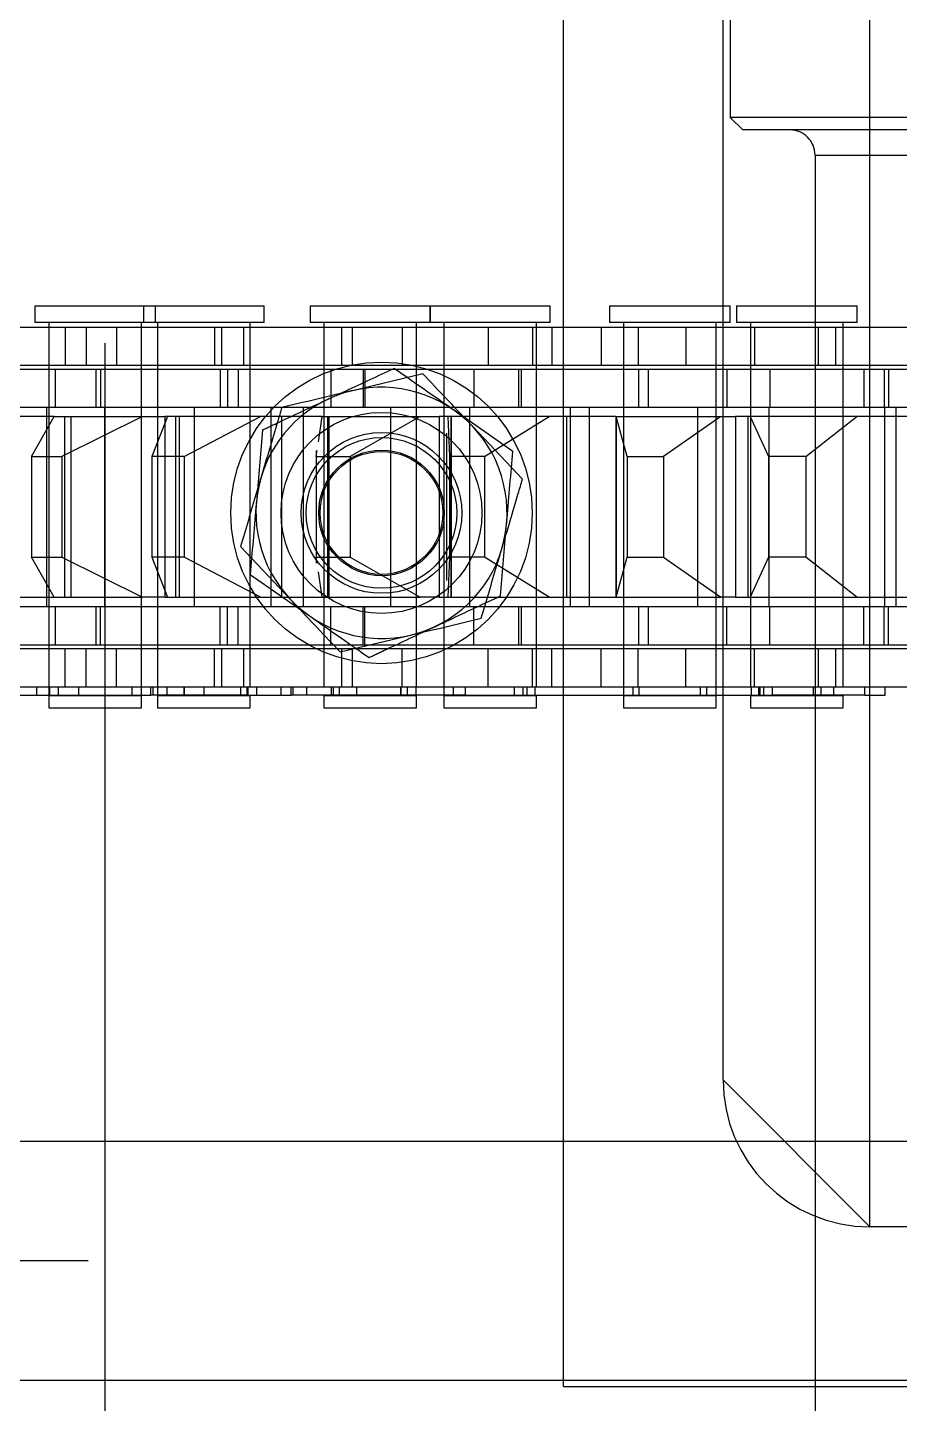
# Model space of a CAD drawing. Header units: metres. Extents: x 0 to 21025, y 0 to 14850.
# Drawn here: x 2039.7 to 2074.4, y 9045.7 to 9100.5 of the extents above; entities that cross this region are included whole.
import ezdxf

# ---------------------------------------------------------------- set-up
doc = ezdxf.new("R2010")
doc.units = ezdxf.units.M
doc.header["$LTSCALE"] = 25
doc.linetypes.add('HIDDEN2', pattern=[4.7625, 3.175, -1.5875])
doc.layers.add('SL4', color=4, linetype='Continuous')
doc.layers.add('ST1', color=7, linetype='HIDDEN2')

msp = doc.modelspace()

# ---------------------------------------------------------------- linework, layer by layer
at = {"layer": 'SL4'}
for p, q in [((2055.449, 9086.677), (2052.641, 9086.007)), ((2059.417, 9082.484), (2057.433, 9084.58)), ((2048.186, 9079.804), (2050.17, 9077.707)), ((2052.154, 9075.61), (2054.962, 9076.28)), ((1930.562, 9056.144), (2085.802, 9056.144)), ((2875.564, 9046.619), (1925.562, 9046.619))]:
    msp.add_line(p, q, dxfattribs=at)
for start, end in [(103.421, 163.421), (43.421, 103.421), (343.421, 43.421), (163.421, 223.421), (283.421, 343.421), (223.421, 283.421)]:
    msp.add_arc((2053.802, 9081.144), 5, start, end, dxfattribs=at)
for points, knots in [([(2057.433, 9084.58), (2057.386, 9084.63), (2056.716, 9085.338), (2056.06, 9086.032), (2055.449, 9086.677)], [0, 0, 0, 0, 0.070201, 1, 1, 1, 1]), ([(2052.641, 9086.007), (2052.575, 9085.991), (2051.626, 9085.765), (2050.697, 9085.543), (2049.833, 9085.337)], [0, 0, 0, 0, 0.070201, 1, 1, 1, 1]), ([(2049.833, 9085.337), (2049.777, 9085.147), (2049.508, 9084.246), (2049.23, 9083.309), (2049.01, 9082.57)], [0, 0, 0, 0, 0.211001, 1, 1, 1, 1]), ([(2049.01, 9082.57), (2048.945, 9082.353), (2048.666, 9081.417), (2048.395, 9080.504), (2048.186, 9079.804)], [0, 0, 0, 0, 0.231849, 1, 1, 1, 1]), ([(2058.594, 9079.717), (2058.814, 9080.456), (2059.093, 9081.393), (2059.361, 9082.294), (2059.417, 9082.484)], [0, 0, 0, 0, 0.788999, 1, 1, 1, 1]), ([(2057.77, 9076.95), (2057.979, 9077.651), (2058.25, 9078.564), (2058.529, 9079.5), (2058.594, 9079.717)], [0, 0, 0, 0, 0.768151, 1, 1, 1, 1]), ([(2050.17, 9077.707), (2050.217, 9077.657), (2050.887, 9076.949), (2051.544, 9076.255), (2052.154, 9075.61)], [0, 0, 0, 0, 0.070201, 1, 1, 1, 1]), ([(2054.962, 9076.28), (2055.029, 9076.296), (2055.977, 9076.522), (2056.906, 9076.744), (2057.77, 9076.95)], [0, 0, 0, 0, 0.070201, 1, 1, 1, 1])]:
    msp.add_open_spline(points, degree=3, knots=knots, dxfattribs=at)
at = {"layer": 'ST1'}
for p, q in [((2061.052, 9046.384), (2061.052, 9336.384)), ((2073.252, 9052.734), (2073.252, 9330.034)), ((2067.402, 9058.584), (2067.402, 9324.184)), ((2067.689, 9285.884), (2067.689, 9096.884)), ((2042.802, 9008.519), (2042.802, 9153.134)), ((2099.439, 9096.884), (2067.689, 9096.884)), ((2067.689, 9096.884), (2068.189, 9096.384)), ((2098.939, 9096.384), (2068.189, 9096.384)), ((2071.064, 9095.384), (2071.064, 9003.819)), ((2071.067, 9095.384), (2096.038, 9095.384)), ((2040.001, 9089.384), (2040.58, 9089.384)), ((2040.001, 9089.384), (2040.001, 9088.725)), ((2040.58, 9089.384), (2044.331, 9089.384)), ((2044.331, 9089.384), (2048.658, 9089.384)), ((2044.331, 9089.384), (2044.331, 9088.725)), ((2044.798, 9088.725), (2044.798, 9089.384)), ((2048.658, 9089.384), (2049.128, 9089.384)), ((2049.128, 9088.725), (2049.128, 9089.384)), ((2050.956, 9089.384), (2055.727, 9089.384)), ((2050.956, 9089.384), (2050.956, 9088.725)), ((2055.727, 9089.384), (2060.433, 9089.384)), ((2055.727, 9089.384), (2055.727, 9088.725)), ((2055.753, 9088.725), (2055.753, 9089.384)), ((2060.433, 9089.384), (2060.524, 9089.384)), ((2060.524, 9088.725), (2060.524, 9089.384)), ((2062.883, 9089.384), (2067.68, 9089.384)), ((2062.883, 9089.384), (2062.883, 9088.725)), ((2067.68, 9088.725), (2067.68, 9089.384)), ((2067.941, 9089.384), (2072.647, 9089.384)), ((2067.941, 9089.384), (2067.941, 9088.725)), ((2072.647, 9089.384), (2072.738, 9089.384)), ((2072.738, 9088.725), (2072.738, 9089.384)), ((2040.58, 9088.725), (2040.001, 9088.725)), ((2040.554, 9088.725), (2040.554, 9074.227)), ((2044.331, 9088.725), (2040.58, 9088.725)), ((2044.244, 9074.227), (2044.244, 9088.725)), ((2048.658, 9088.725), (2044.331, 9088.725)), ((2044.885, 9088.725), (2044.885, 9074.227)), ((2048.575, 9074.227), (2048.575, 9088.725)), ((2049.128, 9088.725), (2048.658, 9088.725)), ((2051.102, 9088.725), (2050.956, 9088.725)), ((2055.727, 9088.725), (2051.102, 9088.725)), ((2051.51, 9088.725), (2051.51, 9074.227)), ((2055.2, 9074.227), (2055.2, 9088.725)), ((2060.524, 9088.725), (2055.727, 9088.725)), ((2056.281, 9088.725), (2056.281, 9074.227)), ((2059.971, 9074.227), (2059.971, 9088.725)), ((2063.029, 9088.725), (2062.883, 9088.725)), ((2067.68, 9088.725), (2063.029, 9088.725)), ((2063.436, 9088.725), (2063.436, 9074.227)), ((2067.126, 9074.227), (2067.126, 9088.725)), ((2072.738, 9088.725), (2067.941, 9088.725)), ((2068.495, 9088.725), (2068.495, 9074.227)), ((2072.185, 9074.227), (2072.185, 9088.725)), ((2036.1, 9088.541), (2041.206, 9088.541)), ((2040.554, 9088.541), (2040.554, 9087.021)), ((2041.206, 9088.541), (2041.206, 9087.021)), ((2041.206, 9088.541), (2052.206, 9088.541)), ((2042.04, 9088.541), (2042.04, 9087.021)), ((2043.247, 9088.541), (2043.247, 9087.021)), ((2044.244, 9087.021), (2044.244, 9088.541)), ((2044.885, 9088.541), (2044.885, 9087.021)), ((2047.147, 9088.541), (2047.147, 9087.021)), ((2047.435, 9088.541), (2047.435, 9087.021)), ((2048.319, 9087.021), (2048.319, 9088.541)), ((2048.575, 9087.021), (2048.575, 9088.541)), ((2051.51, 9088.541), (2051.51, 9087.021)), ((2052.206, 9088.541), (2059.81, 9088.541)), ((2052.206, 9088.541), (2052.206, 9087.021)), ((2052.65, 9087.021), (2052.65, 9088.541)), ((2054.619, 9088.541), (2054.619, 9087.021)), ((2055.2, 9087.021), (2055.2, 9088.541)), ((2056.281, 9088.541), (2056.281, 9087.021)), ((2058.053, 9088.541), (2058.053, 9087.021)), ((2059.81, 9088.541), (2059.81, 9087.021)), ((2059.81, 9088.541), (2065.917, 9088.541)), ((2059.971, 9087.021), (2059.971, 9088.541)), ((2060.583, 9088.541), (2060.583, 9087.021)), ((2062.548, 9088.541), (2062.548, 9087.021)), ((2063.436, 9088.541), (2063.436, 9087.021)), ((2064.017, 9088.541), (2064.017, 9087.021)), ((2065.917, 9088.541), (2065.917, 9087.021)), ((2065.917, 9088.541), (2076.26, 9088.541)), ((2067.126, 9087.021), (2067.126, 9088.541)), ((2068.495, 9088.541), (2068.495, 9087.021)), ((2068.655, 9088.541), (2068.655, 9087.021)), ((2071.201, 9087.021), (2071.201, 9088.541)), ((2071.875, 9088.541), (2071.875, 9087.021)), ((2072.185, 9087.021), (2072.185, 9088.541)), ((2036.1, 9087.021), (2041.206, 9087.021)), ((2041.206, 9087.021), (2052.206, 9087.021)), ((2052.206, 9087.021), (2059.81, 9087.021)), ((2059.81, 9087.021), (2065.917, 9087.021)), ((2065.917, 9087.021), (2076.26, 9087.021)), ((2030.702, 9086.869), (2040.808, 9086.869)), ((2040.554, 9086.869), (2040.554, 9085.349)), ((2040.81, 9086.869), (2047.374, 9086.869)), ((2040.81, 9086.869), (2040.81, 9085.349)), ((2042.437, 9085.349), (2042.437, 9086.869)), ((2042.611, 9086.869), (2042.611, 9085.349)), ((2044.244, 9085.349), (2044.244, 9086.869)), ((2044.885, 9086.869), (2044.885, 9085.349)), ((2047.374, 9086.869), (2047.374, 9085.349)), ((2047.374, 9086.869), (2053.072, 9086.869)), ((2047.665, 9086.869), (2047.665, 9085.349)), ((2048.089, 9086.869), (2048.089, 9085.349)), ((2048.575, 9085.349), (2048.575, 9086.869)), ((2051.51, 9086.869), (2051.51, 9085.349)), ((2051.784, 9086.869), (2051.784, 9085.349)), ((2053.072, 9086.869), (2053.072, 9085.349)), ((2053.072, 9086.869), (2064.046, 9086.869)), ((2053.143, 9086.869), (2053.143, 9085.349)), ((2055.2, 9085.349), (2055.2, 9086.869)), ((2056.281, 9086.869), (2056.281, 9085.349)), ((2057.482, 9086.869), (2057.482, 9085.349)), ((2059.275, 9085.349), (2059.275, 9086.869)), ((2059.361, 9086.869), (2059.361, 9085.349)), ((2059.971, 9085.349), (2059.971, 9086.869)), ((2063.436, 9086.869), (2063.436, 9085.349)), ((2064.046, 9086.869), (2064.42, 9086.869)), ((2064.046, 9085.349), (2064.046, 9086.869)), ((2064.42, 9086.869), (2073.011, 9086.869)), ((2064.42, 9086.869), (2064.42, 9085.349)), ((2067.126, 9085.349), (2067.126, 9086.869)), ((2067.558, 9086.869), (2067.558, 9085.349)), ((2068.495, 9086.869), (2068.495, 9085.349)), ((2069.261, 9086.869), (2069.261, 9085.349)), ((2072.185, 9085.349), (2072.185, 9086.869)), ((2073.011, 9086.869), (2073.011, 9085.349)), ((2073.011, 9086.869), (2079.33, 9086.869)), ((2073.815, 9086.869), (2073.815, 9085.349)), ((2073.989, 9086.869), (2073.989, 9085.349)), ((2030.702, 9085.349), (2040.808, 9085.349)), ((2040.477, 9077.419), (2040.477, 9085.349)), ((2040.554, 9085.349), (2040.554, 9077.419)), ((2040.81, 9085.349), (2047.374, 9085.349)), ((2042.77, 9085.349), (2042.77, 9077.419)), ((2044.244, 9077.419), (2044.244, 9085.349)), ((2044.885, 9085.349), (2044.885, 9077.419)), ((2046.359, 9077.419), (2046.359, 9085.349)), ((2047.374, 9085.349), (2053.072, 9085.349)), ((2048.575, 9077.419), (2048.575, 9085.349)), ((2049.395, 9085.349), (2049.395, 9077.419)), ((2050.69, 9077.419), (2050.69, 9085.349)), ((2051.51, 9085.349), (2051.51, 9077.419)), ((2053.072, 9085.349), (2064.046, 9085.349)), ((2054.166, 9085.349), (2054.166, 9077.419)), ((2055.2, 9077.419), (2055.2, 9085.349)), ((2056.281, 9085.349), (2056.281, 9077.419)), ((2057.315, 9077.419), (2057.315, 9085.349)), ((2059.971, 9077.419), (2059.971, 9085.349)), ((2061.321, 9085.349), (2061.321, 9077.419)), ((2062.086, 9077.419), (2062.086, 9085.349)), ((2063.436, 9085.349), (2063.436, 9077.419)), ((2064.046, 9085.349), (2064.42, 9085.349)), ((2064.42, 9085.349), (2073.011, 9085.349)), ((2066.38, 9085.349), (2066.38, 9077.419)), ((2067.126, 9077.419), (2067.126, 9085.349)), ((2068.495, 9085.349), (2068.495, 9077.419)), ((2069.241, 9077.419), (2069.241, 9085.349)), ((2072.185, 9077.419), (2072.185, 9085.349)), ((2073.011, 9085.349), (2079.33, 9085.349)), ((2073.835, 9085.349), (2073.835, 9077.419)), ((2074.3, 9077.419), (2074.3, 9085.349)), ((2040.774, 9084.984), (2035.497, 9084.984)), ((2039.861, 9083.384), (2040.774, 9084.984)), ((2040.774, 9084.984), (2044.283, 9084.984)), ((2044.283, 9084.984), (2041.079, 9083.384)), ((2041.184, 9084.984), (2041.184, 9077.784)), ((2041.443, 9077.784), (2041.443, 9084.984)), ((2044.283, 9084.984), (2045.18, 9084.984)), ((2045.282, 9084.984), (2044.661, 9083.384)), ((2045.18, 9084.984), (2045.18, 9077.784)), ((2051.443, 9084.984), (2045.18, 9084.984)), ((2045.605, 9084.984), (2045.605, 9077.784)), ((2045.765, 9077.784), (2045.765, 9084.984)), ((2045.944, 9083.384), (2048.978, 9084.984)), ((2049.814, 9084.984), (2049.814, 9077.784)), ((2051.292, 9083.975), (2051.443, 9084.984)), ((2051.443, 9084.984), (2055.346, 9084.984)), ((2051.653, 9084.984), (2051.653, 9077.784)), ((2051.719, 9077.784), (2051.719, 9084.984)), ((2055.346, 9084.984), (2052.559, 9083.384)), ((2055.346, 9084.984), (2056.098, 9084.984)), ((2056.098, 9084.984), (2056.098, 9077.784)), ((2063.138, 9084.984), (2056.098, 9084.984)), ((2056.446, 9084.984), (2056.505, 9083.384)), ((2056.566, 9084.984), (2056.566, 9077.784)), ((2056.587, 9077.784), (2056.587, 9084.984)), ((2059.031, 9083.59), (2056.665, 9085.243)), ((2057.906, 9083.384), (2060.482, 9084.984)), ((2061.162, 9084.984), (2061.162, 9077.784)), ((2063.138, 9084.984), (2063.145, 9084.984)), ((2063.138, 9084.984), (2063.138, 9077.784)), ((2063.587, 9083.384), (2063.145, 9084.984)), ((2063.145, 9084.984), (2067.316, 9084.984)), ((2063.147, 9084.984), (2063.147, 9077.784)), ((2067.316, 9084.984), (2065.035, 9083.384)), ((2067.316, 9084.984), (2067.898, 9084.984)), ((2067.898, 9084.984), (2067.898, 9077.784)), ((2075.299, 9084.984), (2067.898, 9084.984)), ((2068.394, 9084.984), (2068.394, 9077.784)), ((2068.482, 9084.984), (2069.218, 9083.384)), ((2070.693, 9083.384), (2072.729, 9084.984)), ((2071.064, 9084.984), (2071.064, 9077.784)), ((2073.23, 9084.984), (2073.23, 9077.784)), ((2049.068, 9084.45), (2048.82, 9081.574)), ((2056.386, 9084.319), (2056.386, 9078.448)), ((2039.861, 9083.384), (2039.861, 9079.384)), ((2039.861, 9083.384), (2041.079, 9083.384)), ((2041.079, 9083.384), (2041.079, 9079.384)), ((2044.661, 9083.384), (2044.661, 9079.384)), ((2045.944, 9083.384), (2044.661, 9083.384)), ((2045.944, 9083.384), (2045.944, 9079.384)), ((2051.196, 9083.629), (2051.196, 9079.138)), ((2051.204, 9083.384), (2051.241, 9083.629)), ((2051.204, 9083.384), (2052.559, 9083.384)), ((2051.204, 9083.384), (2051.204, 9079.384)), ((2052.559, 9083.384), (2052.559, 9079.384)), ((2056.505, 9083.384), (2056.505, 9079.384)), ((2057.906, 9083.384), (2056.505, 9083.384)), ((2057.906, 9083.384), (2057.906, 9079.384)), ((2063.587, 9083.384), (2065.035, 9083.384)), ((2063.587, 9083.384), (2063.587, 9079.384)), ((2065.035, 9083.384), (2065.035, 9079.384)), ((2070.693, 9083.384), (2069.218, 9083.384)), ((2069.218, 9083.384), (2069.218, 9079.384)), ((2070.693, 9083.384), (2070.693, 9079.384)), ((2058.535, 9077.838), (2058.783, 9080.714)), ((2039.861, 9079.384), (2041.079, 9079.384)), ((2040.774, 9077.784), (2039.861, 9079.384)), ((2041.079, 9079.384), (2044.283, 9077.784)), ((2044.661, 9079.384), (2045.282, 9077.784)), ((2045.944, 9079.384), (2044.661, 9079.384)), ((2048.978, 9077.784), (2045.944, 9079.384)), ((2051.241, 9079.138), (2051.204, 9079.384)), ((2051.204, 9079.384), (2052.559, 9079.384)), ((2052.559, 9079.384), (2055.346, 9077.784)), ((2056.505, 9079.384), (2056.446, 9077.784)), ((2057.906, 9079.384), (2056.505, 9079.384)), ((2060.482, 9077.784), (2057.906, 9079.384)), ((2063.145, 9077.784), (2063.587, 9079.384)), ((2063.587, 9079.384), (2065.035, 9079.384)), ((2065.035, 9079.384), (2067.316, 9077.784)), ((2069.218, 9079.384), (2068.482, 9077.784)), ((2070.693, 9079.384), (2069.218, 9079.384)), ((2072.729, 9077.784), (2070.693, 9079.384)), ((2051.443, 9077.784), (2051.292, 9078.792)), ((2048.572, 9078.698), (2050.939, 9077.044)), ((2035.497, 9077.784), (2040.774, 9077.784)), ((2040.774, 9077.784), (2044.283, 9077.784)), ((2045.18, 9077.784), (2044.283, 9077.784)), ((2045.18, 9077.784), (2051.443, 9077.784)), ((2051.443, 9077.784), (2055.346, 9077.784)), ((2056.098, 9077.784), (2055.346, 9077.784)), ((2056.098, 9077.784), (2063.138, 9077.784)), ((2063.145, 9077.784), (2063.138, 9077.784)), ((2063.145, 9077.784), (2067.316, 9077.784)), ((2067.898, 9077.784), (2067.316, 9077.784)), ((2067.898, 9077.784), (2075.299, 9077.784)), ((2030.702, 9077.419), (2040.81, 9077.419)), ((2040.554, 9077.419), (2040.554, 9075.899)), ((2040.81, 9077.419), (2047.374, 9077.419)), ((2040.81, 9077.419), (2040.81, 9075.899)), ((2042.437, 9075.899), (2042.437, 9077.419)), ((2042.611, 9075.899), (2042.611, 9077.419)), ((2044.244, 9075.899), (2044.244, 9077.419)), ((2044.885, 9077.419), (2044.885, 9075.899)), ((2047.374, 9075.899), (2047.374, 9077.419)), ((2047.374, 9077.419), (2053.072, 9077.419)), ((2047.665, 9075.899), (2047.665, 9077.419)), ((2048.089, 9075.899), (2048.089, 9077.419)), ((2048.575, 9075.899), (2048.575, 9077.419)), ((2051.51, 9077.419), (2051.51, 9075.899)), ((2051.784, 9075.899), (2051.784, 9077.419)), ((2053.072, 9075.899), (2053.072, 9077.419)), ((2053.072, 9077.419), (2064.046, 9077.419)), ((2053.143, 9075.899), (2053.143, 9077.419)), ((2055.2, 9075.899), (2055.2, 9077.419)), ((2056.281, 9077.419), (2056.281, 9075.899)), ((2057.482, 9075.899), (2057.482, 9077.419)), ((2059.275, 9075.899), (2059.275, 9077.419)), ((2059.361, 9077.419), (2059.361, 9075.899)), ((2059.971, 9075.899), (2059.971, 9077.419)), ((2063.436, 9077.419), (2063.436, 9075.899)), ((2064.046, 9077.419), (2064.42, 9077.419)), ((2064.046, 9075.899), (2064.046, 9077.419)), ((2064.42, 9077.419), (2073.011, 9077.419)), ((2064.42, 9077.419), (2064.42, 9075.899)), ((2067.126, 9075.899), (2067.126, 9077.419)), ((2067.558, 9075.899), (2067.558, 9077.419)), ((2068.495, 9077.419), (2068.495, 9075.899)), ((2069.261, 9075.899), (2069.261, 9077.419)), ((2072.185, 9075.899), (2072.185, 9077.419)), ((2073.011, 9075.899), (2073.011, 9077.419)), ((2073.011, 9077.419), (2079.33, 9077.419)), ((2073.815, 9075.899), (2073.815, 9077.419)), ((2073.989, 9075.899), (2073.989, 9077.419)), ((2030.702, 9075.899), (2040.808, 9075.899)), ((2036.1, 9075.747), (2041.206, 9075.747)), ((2040.554, 9075.747), (2040.554, 9073.894)), ((2040.81, 9075.899), (2047.374, 9075.899)), ((2041.206, 9074.227), (2041.206, 9075.747)), ((2041.206, 9075.747), (2052.206, 9075.747)), ((2042.04, 9074.227), (2042.04, 9075.747)), ((2043.247, 9074.227), (2043.247, 9075.747)), ((2044.244, 9073.894), (2044.244, 9075.747)), ((2044.885, 9075.747), (2044.885, 9073.894)), ((2047.147, 9074.227), (2047.147, 9075.747)), ((2047.374, 9075.899), (2053.072, 9075.899)), ((2047.435, 9075.747), (2047.435, 9074.227)), ((2048.319, 9074.227), (2048.319, 9075.747)), ((2048.575, 9074.227), (2048.575, 9075.747)), ((2051.51, 9075.747), (2051.51, 9074.227)), ((2052.206, 9075.747), (2059.81, 9075.747)), ((2052.206, 9075.747), (2052.206, 9074.227)), ((2052.65, 9074.227), (2052.65, 9075.747)), ((2053.072, 9075.899), (2064.046, 9075.899)), ((2054.619, 9074.227), (2054.619, 9075.747)), ((2055.2, 9074.227), (2055.2, 9075.747)), ((2056.281, 9075.747), (2056.281, 9073.894)), ((2058.053, 9074.227), (2058.053, 9075.747)), ((2059.81, 9074.227), (2059.81, 9075.747)), ((2059.81, 9075.747), (2065.917, 9075.747)), ((2059.971, 9074.227), (2059.971, 9075.747)), ((2060.583, 9074.227), (2060.583, 9075.747)), ((2062.548, 9074.227), (2062.548, 9075.747)), ((2063.436, 9075.747), (2063.436, 9074.227)), ((2064.017, 9074.227), (2064.017, 9075.747)), ((2064.046, 9075.899), (2064.42, 9075.899)), ((2064.42, 9075.899), (2073.011, 9075.899)), ((2065.917, 9074.227), (2065.917, 9075.747)), ((2065.917, 9075.747), (2076.26, 9075.747)), ((2067.126, 9073.894), (2067.126, 9075.747)), ((2068.495, 9075.747), (2068.495, 9074.227)), ((2068.655, 9074.227), (2068.655, 9075.747)), ((2071.201, 9074.227), (2071.201, 9075.747)), ((2071.875, 9075.747), (2071.875, 9074.227)), ((2072.185, 9074.227), (2072.185, 9075.747)), ((2073.011, 9075.899), (2079.33, 9075.899)), ((2034.406, 9073.894), (2044.618, 9073.894)), ((2036.1, 9074.227), (2041.206, 9074.227)), ((2040.084, 9073.894), (2040.084, 9074.227)), ((2044.244, 9073.858), (2040.554, 9073.858)), ((2040.554, 9073.858), (2040.554, 9073.384)), ((2040.595, 9073.894), (2040.595, 9074.227)), ((2040.923, 9074.227), (2040.923, 9073.858)), ((2041.206, 9074.227), (2052.206, 9074.227)), ((2041.748, 9073.894), (2041.748, 9074.227)), ((2043.875, 9073.858), (2043.875, 9074.227)), ((2044.244, 9073.384), (2044.244, 9073.858)), ((2044.618, 9073.894), (2044.618, 9074.227)), ((2048.45, 9073.894), (2044.618, 9073.894)), ((2044.714, 9073.894), (2044.714, 9074.227)), ((2048.575, 9073.858), (2044.885, 9073.858)), ((2044.885, 9073.858), (2044.885, 9073.384)), ((2044.902, 9073.894), (2044.902, 9074.227)), ((2045.254, 9074.227), (2045.254, 9073.858)), ((2045.951, 9073.894), (2045.951, 9074.227)), ((2045.954, 9073.894), (2045.954, 9074.227)), ((2046.742, 9073.894), (2046.742, 9074.227)), ((2048.206, 9073.858), (2048.206, 9074.227)), ((2048.45, 9073.894), (2048.45, 9074.227)), ((2048.497, 9073.894), (2048.45, 9073.894)), ((2048.497, 9073.894), (2048.497, 9074.227)), ((2048.497, 9073.894), (2050.205, 9073.894)), ((2048.575, 9073.384), (2048.575, 9073.858)), ((2048.841, 9073.894), (2048.841, 9074.227)), ((2049.813, 9073.894), (2049.813, 9074.227)), ((2050.205, 9073.894), (2050.205, 9074.227)), ((2050.282, 9073.894), (2050.205, 9073.894)), ((2050.282, 9073.894), (2050.282, 9074.227)), ((2050.828, 9073.894), (2050.282, 9073.894)), ((2050.828, 9073.894), (2050.828, 9074.227)), ((2054.575, 9073.894), (2050.828, 9073.894)), ((2055.2, 9073.858), (2051.51, 9073.858)), ((2051.51, 9073.858), (2051.51, 9073.384)), ((2051.808, 9073.894), (2051.808, 9074.227)), ((2051.879, 9074.227), (2051.879, 9073.858)), ((2052.134, 9073.894), (2052.134, 9074.227)), ((2052.206, 9074.227), (2059.81, 9074.227)), ((2052.822, 9073.894), (2052.822, 9074.227)), ((2054.571, 9073.894), (2054.571, 9074.227)), ((2054.574, 9074.227), (2054.574, 9073.894)), ((2057.153, 9073.894), (2054.574, 9073.894)), ((2054.575, 9073.894), (2054.575, 9074.227)), ((2054.831, 9073.858), (2054.831, 9074.227)), ((2055.179, 9073.894), (2055.179, 9074.227)), ((2055.2, 9073.384), (2055.2, 9073.858)), ((2059.971, 9073.858), (2056.281, 9073.858)), ((2056.281, 9073.858), (2056.281, 9073.384)), ((2056.65, 9074.227), (2056.65, 9073.858)), ((2057.153, 9073.894), (2057.153, 9074.227)), ((2057.153, 9073.894), (2069.367, 9073.894)), ((2059.099, 9073.894), (2059.099, 9074.227)), ((2059.441, 9073.894), (2059.441, 9074.227)), ((2059.602, 9073.858), (2059.602, 9074.227)), ((2059.81, 9074.227), (2065.917, 9074.227)), ((2059.925, 9073.894), (2059.925, 9074.227)), ((2059.971, 9073.384), (2059.971, 9073.858)), ((2067.126, 9073.858), (2063.436, 9073.858)), ((2063.436, 9073.858), (2063.436, 9073.384)), ((2063.457, 9073.894), (2063.457, 9074.227)), ((2063.805, 9074.227), (2063.805, 9073.858)), ((2064.061, 9073.894), (2064.061, 9074.227)), ((2064.065, 9073.894), (2064.065, 9074.227)), ((2065.917, 9074.227), (2076.26, 9074.227)), ((2066.502, 9073.894), (2066.502, 9074.227)), ((2066.757, 9073.858), (2066.757, 9074.227)), ((2067.126, 9073.384), (2067.126, 9073.858)), ((2072.185, 9073.858), (2068.495, 9073.858)), ((2068.495, 9073.858), (2068.495, 9073.384)), ((2068.54, 9073.894), (2068.54, 9074.227)), ((2068.833, 9073.894), (2068.833, 9074.227)), ((2068.864, 9074.227), (2068.864, 9073.858)), ((2069.025, 9073.894), (2069.025, 9074.227)), ((2069.367, 9073.894), (2069.367, 9074.227)), ((2073.043, 9073.894), (2069.367, 9073.894)), ((2071, 9073.894), (2071, 9074.227)), ((2071.313, 9073.894), (2071.313, 9074.227)), ((2071.809, 9073.894), (2071.809, 9074.227)), ((2071.816, 9073.858), (2071.816, 9074.227)), ((2072.185, 9073.384), (2072.185, 9073.858)), ((2073.043, 9073.894), (2073.043, 9074.227)), ((2073.043, 9073.894), (2073.852, 9073.894)), ((2073.852, 9073.894), (2073.852, 9074.227)), ((2040.554, 9073.384), (2041, 9073.384)), ((2041, 9073.384), (2044.244, 9073.384)), ((2044.885, 9073.384), (2048.213, 9073.384)), ((2048.213, 9073.384), (2048.575, 9073.384)), ((2051.51, 9073.384), (2055.2, 9073.384)), ((2056.281, 9073.384), (2059.9, 9073.384)), ((2059.9, 9073.384), (2059.971, 9073.384)), ((2063.436, 9073.384), (2067.126, 9073.384)), ((2068.495, 9073.384), (2072.114, 9073.384)), ((2072.114, 9073.384), (2072.185, 9073.384)), ((2067.402, 9058.584), (2073.252, 9052.734)), ((2118.702, 9052.734), (2073.252, 9052.734)), ((2875.564, 9051.381), (1875.564, 9051.381)), ((2061.052, 9046.384), (2124.552, 9046.384))]:
    msp.add_line(p, q, dxfattribs=at)
for radius in [6, 4, 3.2, 3, 2.5, 2.445]:
    msp.add_circle((2053.802, 9081.144), radius, dxfattribs=at)
for centre, radius, start, end in [((2070.064, 9095.384), 1, 0, 90), ((2073.252, 9058.584), 5.85, 180, 270)]:
    msp.add_arc(centre, radius, start, end, dxfattribs=at)
for points, knots in [([(2051.683, 9085.673), (2051.921, 9085.784), (2052.806, 9086.198), (2053.668, 9086.601), (2054.298, 9086.896)], [0, 0, 0, 0, 0.2686336, 1, 1, 1, 1]), ([(2056.665, 9085.243), (2056.609, 9085.282), (2055.809, 9085.84), (2055.026, 9086.387), (2054.298, 9086.896)], [0, 0, 0, 0, 0.070201, 1, 1, 1, 1]), ([(2049.068, 9084.45), (2049.288, 9084.552), (2050.14, 9084.951), (2051.026, 9085.365), (2051.683, 9085.673)], [0, 0, 0, 0, 0.257551, 1, 1, 1, 1]), ([(2058.783, 9080.714), (2058.789, 9080.782), (2058.873, 9081.753), (2058.955, 9082.705), (2059.031, 9083.59)], [0, 0, 0, 0, 0.070201, 1, 1, 1, 1]), ([(2048.82, 9081.574), (2048.814, 9081.505), (2048.73, 9080.534), (2048.648, 9079.582), (2048.572, 9078.698)], [0, 0, 0, 0, 0.070201, 1, 1, 1, 1]), ([(2055.92, 9076.614), (2056.158, 9076.726), (2057.043, 9077.14), (2057.905, 9077.543), (2058.535, 9077.838)], [0, 0, 0, 0, 0.2686336, 1, 1, 1, 1]), ([(2050.939, 9077.044), (2050.995, 9077.005), (2051.794, 9076.447), (2052.577, 9075.9), (2053.305, 9075.391)], [0, 0, 0, 0, 0.070201, 1, 1, 1, 1]), ([(2053.305, 9075.391), (2053.525, 9075.494), (2054.377, 9075.893), (2055.263, 9076.307), (2055.92, 9076.614)], [0, 0, 0, 0, 0.257551, 1, 1, 1, 1])]:
    msp.add_open_spline(points, degree=3, knots=knots, dxfattribs=at)

doc.saveas('drawing.dxf')
